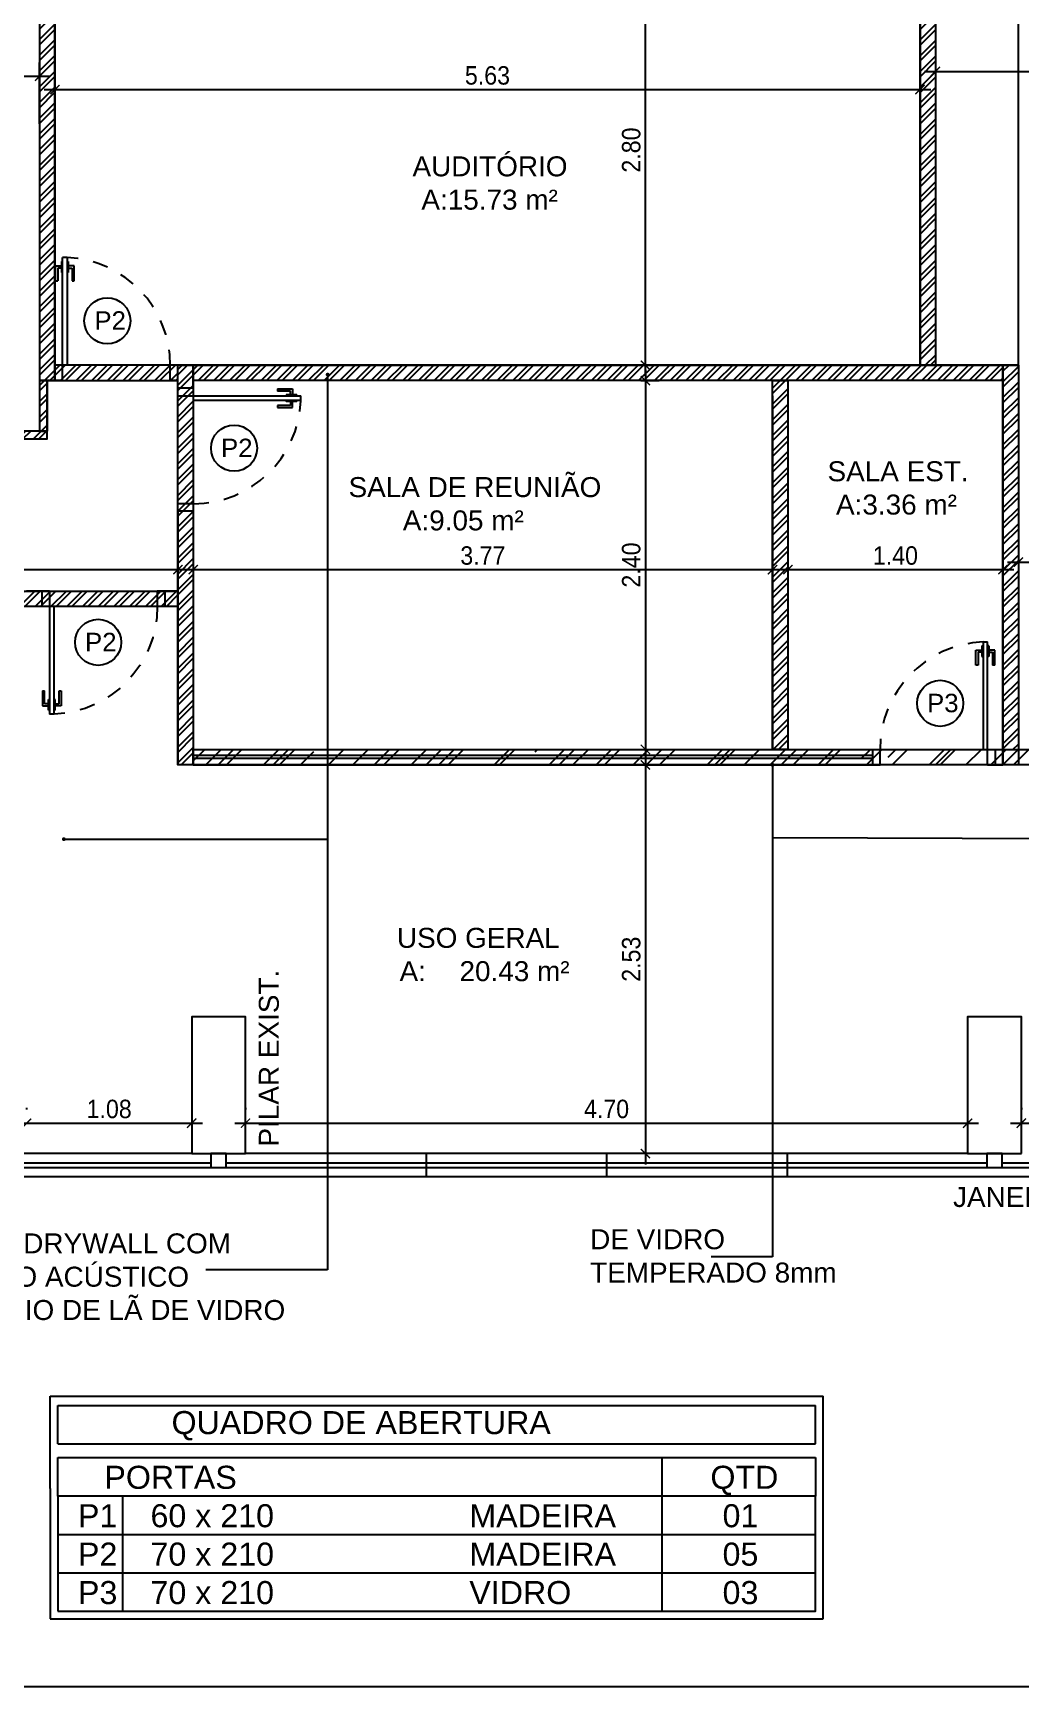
# Model space of a CAD drawing. Header units: millimetres. Extents: x 7034 to 7235, y -465 to -380.
# Drawn here: x 7068.69 to 7075.11, y -396.42 to -385.66 of the extents above; entities that cross this region are included whole.
import ezdxf

# ---------------------------------------------------------------- set-up
doc = ezdxf.new("R2010")
doc.units = ezdxf.units.MM
doc.header["$LTSCALE"] = 0.005
doc.linetypes.add('CONTINUO', pattern=[0])
doc.linetypes.add('DASHED', pattern=[19.05, 12.7, -6.35])
doc.layers.get('0').update_dxf_attribs({"linetype": 'CONTINUO'})
doc.layers.get('DEFPOINTS').update_dxf_attribs({"linetype": 'CONTINUO', "lineweight": 15})
for name, color, linetype in [('- COTAS', 12, 'Continuous'), ('0-CONSTRUIR', 1, 'Continuous'), ('0-COTAS', 12, 'Continuous'), ('A-05', 5, 'Continuous'), ('ARQ-PEITORIAL', 4, 'Continuous'), ('ARQ-TEXTO', 3, 'Continuous'), ('ARQ_ESQUADRIA', 5, 'Continuous'), ('ARQ_JANELAALTA', 150, 'DASHED'), ('ARQ_MOBILIARIO 1', 8, 'Continuous'), ('ARQ_TXT_AMBIENTE', 3, 'Continuous'), ('JANELA', 10, 'Continuous'), ('NN_PISO', 8, 'Continuous'), ('PILAR', 19, 'Continuous')]:
    doc.layers.add(name, color=color, linetype=linetype)
doc.layers.add('0-LAYOUT', color=250, linetype='Continuous', lineweight=25)
doc.styles.add('50', font='ARIALN.TTF', dxfattribs={"height": 0.1})
doc.styles.add('ARQ', font='arial.ttf', dxfattribs={"width": 0.9})
doc.styles.get("Standard").update_dxf_attribs({"font": 'arial.ttf'})
doc.dimstyles.new('1-50', dxfattribs={"dimtxt": 0.12, "dimasz": 0.06, "dimexe": 0.09, "dimexo": 0.1, "dimgap": 0.03, "dimtad": 1, "dimzin": 0, "dimdsep": 46, "dimtxsty": 'ARQ', "dimblk": 'ARCHTICK', "dimcen": 0, "dimdle": 0.07, "dimclrd": 1, "dimclre": 1, "dimclrt": 7, "dimadec": 0, "dimazin": 0, "dimtm": 1e-09, "dimtfac": 1, "dimtofl": 0, "dimtmove": 2, "dimatfit": 3, "dimldrblk": 'ARCHTICK', "dimfxl": 1, "dimtolj": 1, "dimtzin": 0, "dimlwd": -1, "dimlwe": -1, "dimarcsym": 0})
doc.dimstyles.new('50', dxfattribs={"dimscale": 0, "dimtxt": 0.1, "dimasz": 0.025, "dimexe": 0.05, "dimexo": 0.05, "dimgap": 0.01, "dimtad": 1, "dimdec": 0, "dimlfac": 100, "dimzin": 0, "dimdsep": 46, "dimtxsty": '50', "dimblk": 'DOT', "dimcen": 0.02, "dimclrd": 1, "dimclre": 1, "dimclrt": 7, "dimadec": 0, "dimazin": 0, "dimtfac": 1, "dimtdec": 0, "dimtofl": 0, "dimtmove": 2, "dimatfit": 2, "dimldrblk": 'DOT', "dimfxl": 0.05, "dimtolj": 1, "dimtzin": 0, "dimlwd": -1, "dimarcsym": 0})
pattern_1 = [(45, (0, 0.12666), (-0.0511874599, 0.0511874599), []), (45, (0.034125, 0.12666), (-0.0511874599, 0.0511874599), [])]

# ---------------------------------------------------------------- blocks, each defined once
blk = doc.blocks.new('A$C133811AD')
at = {"layer": 'ARQ_ESQUADRIA'}
for p, q in [((0.731, 1.401), (0.701, 1.401)), ((0.701, 0.701), (0.701, 1.401)), ((0.731, 1.401), (0.731, 0.701)), ((0.655, 1.347), (0.694, 1.347)), ((0.655, 1.249), (0.655, 1.347)), ((0.694, 1.333), (0.669, 1.333)), ((0.669, 1.333), (0.669, 1.263)), ((0.694, 1.375), (0.694, 1.305)), ((0.694, 1.375), (0.701, 1.375)), ((0.694, 1.305), (0.701, 1.305)), ((0.738, 1.375), (0.731, 1.375)), ((0.738, 1.305), (0.731, 1.305)), ((0.738, 1.375), (0.738, 1.305)), ((0.777, 1.347), (0.738, 1.347)), ((0.738, 1.333), (0.763, 1.333)), ((0.763, 1.333), (0.763, 1.263)), ((0.777, 1.249), (0.777, 1.347)), ((0.655, 1.249), (0.669, 1.249)), ((0.669, 1.263), (0.669, 1.263)), ((0.669, 1.263), (0.669, 1.249)), ((0.763, 1.263), (0.763, 1.249)), ((0.763, 1.263), (0.763, 1.263)), ((0.763, 1.249), (0.777, 1.249)), ((0.701, 0.701), (0.651, 0.701)), ((0.701, 0.601), (0.701, 0.701)), ((0.731, 0.701), (0.701, 0.701)), ((1.401, 0.601), (1.401, 0.701)), ((1.451, 0.701), (1.401, 0.701)), ((0.701, 0.601), (0.651, 0.601)), ((1.451, 0.601), (1.401, 0.601))]:
    blk.add_line(p, q, dxfattribs=at)
at = {"layer": 'ARQ_JANELAALTA'}
blk.add_arc((0.701, 0.701), 0.701, 0, 87.4911, dxfattribs=at)
blk = doc.blocks.new('_DOT')
at = {"color": 0, "linetype": 'ByBlock'}
blk.add_line((-0.5, 0), (-1, 0), dxfattribs=at)
at = {"color": 0, "linetype": 'ByBlock', "const_width": 0.5}
blk.add_lwpolyline([(-0.25, 0, 1), (0.25, 0, 1)], format="xyb", close=True, dxfattribs=at)
blk = doc.blocks.new('DOT')
at = {"layer": 'ARQ-TEXTO', "color": 0, "linetype": 'ByBlock'}
blk.add_line((-0.5, 0), (-1, 0), dxfattribs=at)
at = {"layer": 'ARQ-TEXTO', "color": 0, "linetype": 'ByBlock', "const_width": 0.5}
blk.add_lwpolyline([(-0.25, 0, 1), (0.25, 0, 1)], format="xyb", close=True, dxfattribs=at)
blk = doc.blocks.new('_ArchTick')
at = {"color": 0, "linetype": 'ByBlock', "const_width": 0.15}
blk.add_lwpolyline([(-0.5, -0.5), (0.5, 0.5)], dxfattribs=at)
blk = doc.blocks.new('*D105')
at = {"layer": 'DEFPOINTS', "color": 0, "transparency": 16777216}
for p in [(7068.729, -385.94), (7066.399, -386.35), (7068.729, -386.35)]:
    blk.add_point(p, dxfattribs=at)
at = {"layer": 'NN_PISO', "color": 1, "transparency": 16777216}
for p, q in [((7066.399, -386.25), (7066.399, -385.85)), ((7068.729, -386.25), (7068.729, -385.85)), ((7066.329, -385.94), (7068.799, -385.94))]:
    blk.add_line(p, q, dxfattribs=at)
at = {"layer": 'NN_PISO', "color": 1, "transparency": 16777216, "xscale": 0.06, "yscale": 0.06, "zscale": 0.06, "rotation": 180}
blk.add_blockref('_ArchTick', (7066.399, -385.94), dxfattribs=at)
at = {"layer": 'NN_PISO', "color": 1, "transparency": 16777216, "xscale": 0.06, "yscale": 0.06, "zscale": 0.06}
blk.add_blockref('_ArchTick', (7068.729, -385.94), dxfattribs=at)
at = {"layer": 'NN_PISO', "color": 7, "transparency": 16777216, "insert": (7067.564, -385.849), "char_height": 0.12, "attachment_point": 5, "style": 'ARQ'}
blk.add_mtext('\\A1;2.33', dxfattribs=at)
blk = doc.blocks.new('*D106')
at = {"layer": 'DEFPOINTS', "color": 0, "transparency": 16777216}
for p in [(7068.829, -386.026), (7074.459, -386.026), (7074.459, -386.026)]:
    blk.add_point(p, dxfattribs=at)
at = {"layer": 'NN_PISO', "color": 1, "transparency": 16777216}
for p, q in [((7068.829, -385.926), (7068.829, -385.936)), ((7074.459, -385.926), (7074.459, -385.936)), ((7068.759, -386.026), (7074.529, -386.026))]:
    blk.add_line(p, q, dxfattribs=at)
at = {"layer": 'NN_PISO', "color": 1, "transparency": 16777216, "xscale": 0.06, "yscale": 0.06, "zscale": 0.06, "rotation": 180}
blk.add_blockref('_ArchTick', (7068.829, -386.026), dxfattribs=at)
at = {"layer": 'NN_PISO', "color": 1, "transparency": 16777216, "xscale": 0.06, "yscale": 0.06, "zscale": 0.06}
blk.add_blockref('_ArchTick', (7074.459, -386.026), dxfattribs=at)
at = {"layer": 'NN_PISO', "color": 7, "transparency": 16777216, "insert": (7071.644, -385.935), "char_height": 0.12, "attachment_point": 5, "style": 'ARQ'}
blk.add_mtext('\\A1;5.63', dxfattribs=at)
blk = doc.blocks.new('*D107')
at = {"layer": 'DEFPOINTS', "color": 0, "transparency": 16777216}
for p in [(7074.559, -385.908), (7080.029, -385.908), (7080.029, -385.908)]:
    blk.add_point(p, dxfattribs=at)
at = {"layer": 'NN_PISO', "color": 1, "transparency": 16777216}
for p, q in [((7074.559, -385.808), (7074.559, -385.818)), ((7080.029, -385.808), (7080.029, -385.818)), ((7074.489, -385.908), (7080.099, -385.908))]:
    blk.add_line(p, q, dxfattribs=at)
at = {"layer": 'NN_PISO', "color": 1, "transparency": 16777216, "xscale": 0.06, "yscale": 0.06, "zscale": 0.06, "rotation": 180}
blk.add_blockref('_ArchTick', (7074.559, -385.908), dxfattribs=at)
at = {"layer": 'NN_PISO', "color": 1, "transparency": 16777216, "xscale": 0.06, "yscale": 0.06, "zscale": 0.06}
blk.add_blockref('_ArchTick', (7080.029, -385.908), dxfattribs=at)
at = {"layer": 'NN_PISO', "color": 7, "transparency": 16777216, "insert": (7077.294, -385.817), "char_height": 0.12, "attachment_point": 5, "style": 'ARQ'}
blk.add_mtext('\\A1;5.47', dxfattribs=at)
blk = doc.blocks.new('*D112')
at = {"layer": 'DEFPOINTS', "color": 0, "transparency": 16777216}
for p in [(7069.629, -389.15), (7066.249, -389.29), (7069.629, -389.29)]:
    blk.add_point(p, dxfattribs=at)
at = {"layer": 'NN_PISO', "color": 1, "transparency": 16777216}
for p, q in [((7066.249, -389.19), (7066.249, -389.06)), ((7069.629, -389.19), (7069.629, -389.06)), ((7066.179, -389.15), (7069.699, -389.15))]:
    blk.add_line(p, q, dxfattribs=at)
at = {"layer": 'NN_PISO', "color": 1, "transparency": 16777216, "xscale": 0.06, "yscale": 0.06, "zscale": 0.06, "rotation": 180}
blk.add_blockref('_ArchTick', (7066.249, -389.15), dxfattribs=at)
at = {"layer": 'NN_PISO', "color": 1, "transparency": 16777216, "xscale": 0.06, "yscale": 0.06, "zscale": 0.06}
blk.add_blockref('_ArchTick', (7069.629, -389.15), dxfattribs=at)
at = {"layer": 'NN_PISO', "color": 7, "transparency": 16777216, "insert": (7067.939, -389.059), "char_height": 0.12, "attachment_point": 5, "style": 'ARQ'}
blk.add_mtext('\\A1;3.38', dxfattribs=at)
blk = doc.blocks.new('*D113')
at = {"layer": 'DEFPOINTS', "color": 0, "transparency": 16777216}
for p in [(7073.499, -389.099), (7069.729, -389.15), (7073.499, -389.15)]:
    blk.add_point(p, dxfattribs=at)
at = {"layer": 'NN_PISO', "color": 1, "transparency": 16777216}
for p, q in [((7069.729, -389.05), (7069.729, -389.06)), ((7069.659, -389.15), (7073.569, -389.15)), ((7073.499, -389.199), (7073.499, -389.24))]:
    blk.add_line(p, q, dxfattribs=at)
at = {"layer": 'NN_PISO', "color": 1, "transparency": 16777216, "xscale": 0.06, "yscale": 0.06, "zscale": 0.06, "rotation": 180}
blk.add_blockref('_ArchTick', (7069.729, -389.15), dxfattribs=at)
at = {"layer": 'NN_PISO', "color": 1, "transparency": 16777216, "xscale": 0.06, "yscale": 0.06, "zscale": 0.06}
blk.add_blockref('_ArchTick', (7073.499, -389.15), dxfattribs=at)
at = {"layer": 'NN_PISO', "color": 7, "transparency": 16777216, "insert": (7071.614, -389.059), "char_height": 0.12, "attachment_point": 5, "style": 'ARQ'}
blk.add_mtext('\\A1;3.77', dxfattribs=at)
blk = doc.blocks.new('*D114')
at = {"layer": 'DEFPOINTS', "color": 0, "transparency": 16777216}
for p in [(7073.599, -389.15), (7074.999, -389.15), (7074.999, -389.15)]:
    blk.add_point(p, dxfattribs=at)
at = {"layer": 'NN_PISO', "color": 1, "transparency": 16777216}
for p, q in [((7073.599, -389.05), (7073.599, -389.06)), ((7074.999, -389.05), (7074.999, -389.06)), ((7073.529, -389.15), (7075.069, -389.15))]:
    blk.add_line(p, q, dxfattribs=at)
at = {"layer": 'NN_PISO', "color": 1, "transparency": 16777216, "xscale": 0.06, "yscale": 0.06, "zscale": 0.06, "rotation": 180}
blk.add_blockref('_ArchTick', (7073.599, -389.15), dxfattribs=at)
at = {"layer": 'NN_PISO', "color": 1, "transparency": 16777216, "xscale": 0.06, "yscale": 0.06, "zscale": 0.06}
blk.add_blockref('_ArchTick', (7074.999, -389.15), dxfattribs=at)
at = {"layer": 'NN_PISO', "color": 7, "transparency": 16777216, "insert": (7074.299, -389.059), "char_height": 0.12, "attachment_point": 5, "style": 'ARQ'}
blk.add_mtext('\\A1;1.40', dxfattribs=at)
blk = doc.blocks.new('*D115')
at = {"layer": 'DEFPOINTS', "color": 0, "transparency": 16777216}
for p in [(7075.099, -389.101), (7080.029, -389.101), (7080.029, -389.101)]:
    blk.add_point(p, dxfattribs=at)
at = {"layer": 'NN_PISO', "color": 1, "transparency": 16777216}
for p, q in [((7075.029, -389.101), (7080.099, -389.101)), ((7075.099, -389.201), (7075.099, -389.191)), ((7080.029, -389.201), (7080.029, -389.191))]:
    blk.add_line(p, q, dxfattribs=at)
at = {"layer": 'NN_PISO', "color": 1, "transparency": 16777216, "xscale": 0.06, "yscale": 0.06, "zscale": 0.06, "rotation": 180}
blk.add_blockref('_ArchTick', (7075.099, -389.101), dxfattribs=at)
at = {"layer": 'NN_PISO', "color": 1, "transparency": 16777216, "xscale": 0.06, "yscale": 0.06, "zscale": 0.06}
blk.add_blockref('_ArchTick', (7080.029, -389.101), dxfattribs=at)
at = {"layer": 'NN_PISO', "color": 7, "transparency": 16777216, "insert": (7077.564, -389.01), "char_height": 0.12, "attachment_point": 5, "style": 'ARQ'}
blk.add_mtext('\\A1;4.93', dxfattribs=at)
blk = doc.blocks.new('*D116')
at = {"layer": 'DEFPOINTS', "color": 0, "transparency": 16777216}
for p in [(7072.542, -387.92), (7072.542, -390.32), (7072.672, -390.32)]:
    blk.add_point(p, dxfattribs=at)
at = {"layer": 'NN_PISO', "color": 1, "transparency": 16777216}
for p, q in [((7072.642, -387.92), (7072.762, -387.92)), ((7072.672, -387.85), (7072.672, -390.39)), ((7072.642, -390.32), (7072.762, -390.32))]:
    blk.add_line(p, q, dxfattribs=at)
at = {"layer": 'NN_PISO', "color": 1, "transparency": 16777216, "xscale": 0.06, "yscale": 0.06, "zscale": 0.06}
for p, rotation in [((7072.672, -387.92), 90), ((7072.672, -390.32), 270)]:
    blk.add_blockref('_ArchTick', p, dxfattribs=dict(at, rotation=rotation))
at = {"layer": 'NN_PISO', "color": 7, "transparency": 16777216, "insert": (7072.58, -389.12), "char_height": 0.12, "attachment_point": 5, "rotation": 90, "style": 'ARQ'}
blk.add_mtext('\\A1;2.40', dxfattribs=at)
blk = doc.blocks.new('*D117')
at = {"layer": 'DEFPOINTS', "color": 0, "transparency": 16777216}
for p in [(7072.672, -390.42), (7072.672, -392.95), (7072.672, -392.95)]:
    blk.add_point(p, dxfattribs=at)
at = {"layer": 'NN_PISO', "color": 1, "transparency": 16777216}
for p, q in [((7072.672, -390.35), (7072.672, -393.02)), ((7072.772, -390.42), (7072.762, -390.42)), ((7072.772, -392.95), (7072.762, -392.95))]:
    blk.add_line(p, q, dxfattribs=at)
at = {"layer": 'NN_PISO', "color": 1, "transparency": 16777216, "xscale": 0.06, "yscale": 0.06, "zscale": 0.06}
for p, rotation in [((7072.672, -390.42), 90), ((7072.672, -392.95), 270)]:
    blk.add_blockref('_ArchTick', p, dxfattribs=dict(at, rotation=rotation))
at = {"layer": 'NN_PISO', "color": 7, "transparency": 16777216, "insert": (7072.58, -391.685), "char_height": 0.12, "attachment_point": 5, "rotation": 90, "style": 'ARQ'}
blk.add_mtext('\\A1;2.53', dxfattribs=at)
blk = doc.blocks.new('*D187')
at = {"layer": 'DEFPOINTS', "color": 0, "transparency": 16777216}
for p in [(7072.672, -385.02), (7072.672, -385.02), (7072.672, -387.82)]:
    blk.add_point(p, dxfattribs=at)
at = {"layer": 'NN_PISO', "color": 1, "transparency": 16777216}
for p, q in [((7072.672, -387.89), (7072.672, -384.95)), ((7072.772, -385.02), (7072.762, -385.02)), ((7072.772, -387.82), (7072.762, -387.82))]:
    blk.add_line(p, q, dxfattribs=at)
at = {"layer": 'NN_PISO', "color": 1, "transparency": 16777216, "xscale": 0.06, "yscale": 0.06, "zscale": 0.06}
for p, rotation in [((7072.672, -385.02), 90), ((7072.672, -387.82), 270)]:
    blk.add_blockref('_ArchTick', p, dxfattribs=dict(at, rotation=rotation))
at = {"layer": 'NN_PISO', "color": 7, "transparency": 16777216, "insert": (7072.58, -386.42), "char_height": 0.12, "attachment_point": 5, "rotation": 90, "style": 'ARQ'}
blk.add_mtext('\\A1;2.80', dxfattribs=at)
blk = doc.blocks.new('*D238')
at = {"layer": 'DEFPOINTS', "color": 0, "transparency": 16777216}
for p in [(7068.644, -392.752), (7069.719, -392.752), (7069.719, -392.752)]:
    blk.add_point(p, dxfattribs=at)
at = {"layer": 'NN_PISO', "color": 1, "transparency": 16777216}
for p, q in [((7068.644, -392.652), (7068.644, -392.662)), ((7069.719, -392.652), (7069.719, -392.662)), ((7068.574, -392.752), (7069.789, -392.752))]:
    blk.add_line(p, q, dxfattribs=at)
at = {"layer": 'NN_PISO', "color": 1, "transparency": 16777216, "xscale": 0.06, "yscale": 0.06, "zscale": 0.06, "rotation": 180}
blk.add_blockref('_ArchTick', (7068.644, -392.752), dxfattribs=at)
at = {"layer": 'NN_PISO', "color": 1, "transparency": 16777216, "xscale": 0.06, "yscale": 0.06, "zscale": 0.06}
blk.add_blockref('_ArchTick', (7069.719, -392.752), dxfattribs=at)
at = {"layer": 'NN_PISO', "color": 7, "transparency": 16777216, "insert": (7069.182, -392.66), "char_height": 0.12, "attachment_point": 5, "style": 'ARQ'}
blk.add_mtext('\\A1;1.08', dxfattribs=at)
blk = doc.blocks.new('*D239')
at = {"layer": 'DEFPOINTS', "color": 0, "transparency": 16777216}
for p in [(7070.069, -392.752), (7074.769, -392.752), (7074.769, -392.752)]:
    blk.add_point(p, dxfattribs=at)
at = {"layer": 'NN_PISO', "color": 1, "transparency": 16777216}
for p, q in [((7070.069, -392.652), (7070.069, -392.662)), ((7074.769, -392.652), (7074.769, -392.662)), ((7069.999, -392.752), (7074.839, -392.752))]:
    blk.add_line(p, q, dxfattribs=at)
at = {"layer": 'NN_PISO', "color": 1, "transparency": 16777216, "xscale": 0.06, "yscale": 0.06, "zscale": 0.06, "rotation": 180}
blk.add_blockref('_ArchTick', (7070.069, -392.752), dxfattribs=at)
at = {"layer": 'NN_PISO', "color": 1, "transparency": 16777216, "xscale": 0.06, "yscale": 0.06, "zscale": 0.06}
blk.add_blockref('_ArchTick', (7074.769, -392.752), dxfattribs=at)
at = {"layer": 'NN_PISO', "color": 7, "transparency": 16777216, "insert": (7072.419, -392.66), "char_height": 0.12, "attachment_point": 5, "style": 'ARQ'}
blk.add_mtext('\\A1;4.70', dxfattribs=at)
blk = doc.blocks.new('*D240')
at = {"layer": 'DEFPOINTS', "color": 0, "transparency": 16777216}
for p in [(7075.119, -392.752), (7076.319, -392.752), (7076.319, -392.752)]:
    blk.add_point(p, dxfattribs=at)
at = {"layer": 'NN_PISO', "color": 1, "transparency": 16777216}
for p, q in [((7075.119, -392.652), (7075.119, -392.662)), ((7076.319, -392.652), (7076.319, -392.662)), ((7075.049, -392.752), (7076.389, -392.752))]:
    blk.add_line(p, q, dxfattribs=at)
at = {"layer": 'NN_PISO', "color": 1, "transparency": 16777216, "xscale": 0.06, "yscale": 0.06, "zscale": 0.06, "rotation": 180}
blk.add_blockref('_ArchTick', (7075.119, -392.752), dxfattribs=at)
at = {"layer": 'NN_PISO', "color": 1, "transparency": 16777216, "xscale": 0.06, "yscale": 0.06, "zscale": 0.06}
blk.add_blockref('_ArchTick', (7076.319, -392.752), dxfattribs=at)
at = {"layer": 'NN_PISO', "color": 7, "transparency": 16777216, "insert": (7075.719, -392.66), "char_height": 0.12, "attachment_point": 5, "style": 'ARQ'}
blk.add_mtext('\\A1;1.20', dxfattribs=at)

msp = doc.modelspace()

# ---------------------------------------------------------------- hatches: boundary and pattern name
at = {"layer": '0-CONSTRUIR'}
h = msp.add_hatch(dxfattribs=at)
h.set_pattern_fill('ANSI32', color=256, scale=0.0076)
h.paths.add_polyline_path([(7069.629, -387.82), (7068.829, -387.82), (7068.829, -387.92), (7069.629, -387.92)])
h.paths.add_polyline_path([(7068.829, -385.02), (7068.729, -385.02), (7068.729, -387.92), (7068.829, -387.92)])
h = msp.add_hatch(dxfattribs=at)
h.set_pattern_fill('ANSI32', color=256, scale=0.0076)
h.paths.add_polyline_path([(7074.459, -385.02), (7074.559, -385.02), (7074.559, -387.82), (7074.459, -387.82)])
h = msp.add_hatch(dxfattribs=at)
h.set_pattern_fill('ANSI32', color=256, scale=0.0076)
h.set_pattern_definition(pattern_1)
h.paths.add_polyline_path([(7069.729, -390.42), (7069.629, -390.42), (7069.629, -387.82), (7069.729, -387.82)])
h = msp.add_hatch(dxfattribs=at)
h.set_pattern_fill('ANSI32', color=256, scale=0.0076)
h.set_pattern_definition(pattern_1)
h.paths.add_polyline_path([(7069.729, -387.82), (7074.999, -387.82), (7074.999, -387.92), (7069.729, -387.92)])
h = msp.add_hatch(dxfattribs=at)
h.set_pattern_fill('ANSI32', color=256, scale=0.0076)
h.paths.add_polyline_path([(7074.999, -387.82), (7075.099, -387.82), (7075.099, -390.32), (7074.999, -390.32)])
h = msp.add_hatch(dxfattribs=at)
h.set_pattern_fill('ANSI32', color=256, scale=0.0076)
h.paths.add_polyline_path([(7068.779, -387.92), (7068.729, -387.92), (7068.729, -388.249), (7068.779, -388.249)])
h.paths.add_polyline_path([(7068.779, -388.249), (7067.884, -388.249), (7067.884, -388.3), (7068.779, -388.3)])
h = msp.add_hatch(dxfattribs=at)
h.set_pattern_fill('ANSI32', color=256, scale=0.0076)
h.set_pattern_definition(pattern_1)
h.paths.add_polyline_path([(7073.599, -390.32), (7073.499, -390.32), (7073.499, -387.92), (7073.599, -387.92)])
h = msp.add_hatch(dxfattribs=at)
h.set_pattern_fill('ANSI32', color=256, scale=0.0076)
h.set_pattern_definition(pattern_1)
h.paths.add_polyline_path([(7066.249, -389.29), (7069.629, -389.29), (7069.629, -389.39), (7066.249, -389.39)])
at = {"layer": '0-CONSTRUIR', "ltscale": 0.005}
h = msp.add_hatch(dxfattribs=at)
h.set_pattern_fill('AR-RROOF', color=256, scale=0.01, angle=45, style=0)
h.set_pattern_definition([(45, (0, 0.12666), (0.215526147, 0.574736392), [3.81, -0.508, 1.27, -0.254]), (45, (0.14907, 0.45534), (-0.418479935, 0.05926969), [0.762, -0.08382, 1.524, -0.1905]), (45, (-0.06286, 0.36913), (0.8136112046, 1.0542820686), [2.032, -0.3556, 1.016, -0.254])])
h.paths.add_polyline_path([(7069.729, -390.32), (7076.319, -390.32), (7076.319, -390.42), (7069.729, -390.42)])

# ---------------------------------------------------------------- linework, layer by layer
for p, q in [((7068.798, -395.128), (7068.798, -394.528)), ((7068.798, -394.528), (7073.828, -394.528)), ((7068.848, -394.588), (7073.778, -394.588)), ((7068.848, -394.838), (7068.848, -394.588)), ((7073.778, -394.838), (7073.778, -394.588)), ((7073.828, -395.978), (7073.828, -394.528)), ((7068.848, -394.838), (7073.778, -394.838)), ((7068.848, -395.178), (7068.848, -394.928)), ((7068.848, -394.928), (7073.778, -394.928)), ((7072.778, -394.928), (7072.778, -395.928)), ((7073.778, -394.928), (7073.778, -395.178)), ((7068.798, -395.128), (7068.798, -395.978)), ((7069.268, -395.178), (7069.268, -395.928)), ((7068.848, -395.428), (7073.778, -395.428)), ((7068.848, -395.678), (7073.778, -395.678)), ((7068.798, -395.978), (7073.828, -395.978)), ((7068.848, -395.928), (7073.778, -395.928))]:
    msp.add_line(p, q)
for points in [[(7082.186, -381.57), (7082.186, -396.42), (7061.186, -396.42), (7061.186, -381.57)], [(7068.848, -395.928), (7073.778, -395.928), (7073.778, -395.178), (7068.848, -395.178)]]:
    msp.add_lwpolyline(points, close=True)
for centre in [(7069.17, -387.531), (7069.995, -388.36), (7069.11, -389.623), (7074.59, -390.02)]:
    msp.add_circle(centre, 0.15)
at = {"layer": '0-CONSTRUIR'}
for points in [[(7068.829, -385.02), (7068.729, -385.02), (7068.729, -387.92), (7068.829, -387.92)], [(7074.459, -385.02), (7074.559, -385.02), (7074.559, -387.82), (7074.459, -387.82)], [(7069.629, -387.82), (7068.829, -387.82), (7068.829, -387.92), (7069.629, -387.92)], [(7069.729, -390.42), (7069.629, -390.42), (7069.629, -387.82), (7069.729, -387.82)], [(7069.729, -387.82), (7074.999, -387.82), (7074.999, -387.92), (7069.729, -387.92)], [(7074.999, -387.82), (7075.099, -387.82), (7075.099, -390.42), (7074.999, -390.42)], [(7068.779, -387.92), (7068.729, -387.92), (7068.729, -388.249), (7068.779, -388.249)], [(7073.599, -390.32), (7073.499, -390.32), (7073.499, -387.92), (7073.599, -387.92)], [(7068.779, -388.249), (7067.884, -388.249), (7067.884, -388.3), (7068.779, -388.3)], [(7066.249, -389.29), (7069.629, -389.29), (7069.629, -389.39), (7066.249, -389.39)], [(7069.729, -390.32), (7076.319, -390.32), (7076.319, -390.42), (7069.729, -390.42)]]:
    msp.add_lwpolyline(points, close=True, dxfattribs=at)
at = {"layer": '0-LAYOUT'}
msp.add_line((7075.099, -387.82), (7075.099, -385.12), dxfattribs=at)
at = {"layer": 'A-05'}
for points in [[(7070.069, -392.95), (7070.069, -392.06), (7069.719, -392.06), (7069.719, -392.95)], [(7075.119, -392.95), (7075.119, -392.06), (7074.769, -392.06), (7074.769, -392.95)]]:
    msp.add_lwpolyline(points, close=True, dxfattribs=at)
at = {"layer": 'ARQ-PEITORIAL'}
for p, q in [((7068.729, -385.02), (7068.729, -387.92)), ((7068.829, -385.02), (7068.829, -387.92)), ((7074.459, -385.02), (7074.459, -387.82)), ((7074.559, -385.02), (7074.559, -387.82)), ((7074.459, -387.82), (7069.629, -387.82)), ((7069.629, -387.97), (7069.629, -387.82)), ((7075.099, -387.82), (7074.559, -387.82)), ((7075.099, -387.82), (7075.099, -390.32)), ((7068.829, -387.92), (7068.729, -387.92)), ((7073.499, -387.92), (7069.729, -387.92)), ((7069.729, -387.97), (7069.729, -387.92)), ((7074.999, -387.92), (7073.599, -387.92)), ((7074.999, -387.92), (7074.999, -390.42)), ((7069.729, -387.97), (7069.629, -387.97)), ((7073.499, -388.02), (7073.499, -390.32)), ((7073.599, -388.02), (7073.599, -390.32)), ((7069.629, -388.77), (7069.629, -390.42)), ((7069.729, -388.77), (7069.629, -388.77)), ((7069.729, -388.77), (7069.729, -390.42)), ((7068.744, -389.29), (7068.744, -389.39)), ((7069.629, -389.29), (7069.544, -389.29)), ((7069.544, -389.29), (7069.544, -389.39)), ((7068.744, -389.39), (7068.644, -389.39)), ((7069.729, -390.42), (7069.629, -390.42))]:
    msp.add_line(p, q, dxfattribs=at)
for points in [[(7068.744, -389.29), (7068.644, -389.29)], [(7069.629, -390.32), (7069.629, -389.39), (7069.544, -389.39)]]:
    msp.add_lwpolyline(points, dxfattribs=at)
at = {"layer": 'ARQ_ESQUADRIA'}
for p, q in [((7074.862, -389.646), (7074.869, -389.646)), ((7074.862, -389.646), (7074.862, -389.716)), ((7074.869, -389.62), (7074.899, -389.62)), ((7074.869, -389.62), (7074.869, -390.32)), ((7074.899, -390.32), (7074.899, -389.62)), ((7074.906, -389.646), (7074.899, -389.646)), ((7074.906, -389.646), (7074.906, -389.716)), ((7074.823, -389.674), (7074.862, -389.674)), ((7074.823, -389.772), (7074.823, -389.674)), ((7074.837, -389.688), (7074.837, -389.758)), ((7074.862, -389.688), (7074.837, -389.688)), ((7074.837, -389.758), (7074.837, -389.772)), ((7074.862, -389.716), (7074.869, -389.716)), ((7074.906, -389.716), (7074.899, -389.716)), ((7074.945, -389.674), (7074.906, -389.674)), ((7074.906, -389.688), (7074.931, -389.688)), ((7074.931, -389.688), (7074.931, -389.758)), ((7074.931, -389.758), (7074.931, -389.772)), ((7074.945, -389.772), (7074.945, -389.674)), ((7074.837, -389.772), (7074.823, -389.772)), ((7074.945, -389.772), (7074.931, -389.772)), ((7074.149, -390.36), (7069.729, -390.36)), ((7074.149, -390.38), (7069.729, -390.38)), ((7074.149, -390.32), (7074.149, -390.42)), ((7074.149, -390.32), (7074.199, -390.32)), ((7074.199, -390.42), (7074.199, -390.32)), ((7074.869, -390.32), (7074.899, -390.32)), ((7074.899, -390.42), (7074.899, -390.32)), ((7074.899, -390.32), (7074.949, -390.32)), ((7074.949, -390.32), (7074.949, -390.42)), ((7074.949, -390.32), (7074.999, -390.32)), ((7074.149, -390.42), (7074.199, -390.42)), ((7074.899, -390.42), (7074.949, -390.42)), ((7074.949, -390.42), (7074.999, -390.42)), ((7071.244, -392.95), (7071.244, -393.1)), ((7072.419, -392.95), (7072.419, -393.1)), ((7073.594, -392.95), (7073.594, -393.1)), ((7065.019, -393.01), (7069.844, -393.01)), ((7065.019, -393.04), (7069.844, -393.04)), ((7069.944, -393.01), (7074.894, -393.01)), ((7069.944, -393.04), (7074.894, -393.04)), ((7074.994, -393.01), (7078.719, -393.01)), ((7074.994, -393.04), (7078.719, -393.04))]:
    msp.add_line(p, q, dxfattribs=at)
for points in [[(7069.844, -392.95), (7069.844, -393.04), (7069.944, -393.04), (7069.944, -392.95)], [(7074.894, -392.95), (7074.894, -393.04), (7074.994, -393.04), (7074.994, -392.95)]]:
    msp.add_lwpolyline(points, close=True, dxfattribs=at)
for p in [(7071.244, -392.95), (7072.419, -392.95), (7073.594, -392.95)]:
    msp.add_point(p, dxfattribs=at)
at = {"layer": 'ARQ_JANELAALTA'}
msp.add_arc((7074.9, -390.32), 0.701, 92.5089, 180, dxfattribs=at)
at = {"layer": 'ARQ_MOBILIARIO 1', "linetype": 'Continuous'}
for p, q in [((7068.729, -387.92), (7068.729, -388.249)), ((7068.779, -387.92), (7068.779, -388.249))]:
    msp.add_line(p, q, dxfattribs=at)
msp.add_lwpolyline([(7068.779, -388.249), (7067.884, -388.249), (7067.884, -388.3), (7068.779, -388.3)], close=True, dxfattribs=at)
at = {"layer": 'JANELA'}
for p, q in [((7069.729, -390.32), (7074.149, -390.32)), ((7069.729, -390.42), (7074.149, -390.42)), ((7069.719, -392.95), (7065.019, -392.95)), ((7074.769, -392.95), (7070.069, -392.95)), ((7078.719, -393.1), (7064.669, -393.1))]:
    msp.add_line(p, q, dxfattribs=at)
at = {"layer": 'PILAR'}
msp.add_line((7068.794, -389.29), (7069.494, -389.29), dxfattribs=at)

# ---------------------------------------------------------------- block references
at = {"layer": '- COTAS'}
msp.add_blockref('A$C133811AD', (7068.178, -388.521), dxfattribs=at)
at = {"layer": '- COTAS', "rotation": 270}
msp.add_blockref('A$C133811AD', (7069.029, -387.319), dxfattribs=at)
at = {"layer": '- COTAS', "xscale": -1, "rotation": 180}
msp.add_blockref('A$C133811AD', (7068.093, -388.69), dxfattribs=at)

# ---------------------------------------------------------------- texts
at = {"char_height": 0.15, "attachment_point": 1}
for s, width, insert in [('QUADRO DE ABERTURA', 3.00168, (7069.588, -394.625)), ('PORTAS', 2.0414, (7069.151, -394.981)), ('QTD', 2.0414, (7073.095, -394.981)), ('P1', 0.36542, (7068.979, -395.231)), ('60 x 210', 1.54122, (7069.451, -395.231)), ('MADEIRA', 1.54122, (7071.526, -395.231)), ('01', 0.36542, (7073.174, -395.231)), ('P2', 0.36542, (7068.979, -395.481)), ('70 x 210', 0.95236, (7069.451, -395.481)), ('MADEIRA', 1.54122, (7071.526, -395.481)), ('05', 0.36542, (7073.174, -395.481)), ('P3', 0.36542, (7068.979, -395.731)), ('70 x 210', 0.9895, (7069.451, -395.731)), ('VIDRO', 1.54122, (7071.526, -395.731)), ('03', 0.36542, (7073.174, -395.731))]:
    msp.add_mtext_dynamic_manual_height_columns(s, width=width, gutter_width=12.5, heights=[0], dxfattribs=dict(at, insert=insert))
at = {"layer": 'ARQ_TXT_AMBIENTE', "attachment_point": 1}
for s, width, gutter_width, heights, insert, char_height in [('\\pi1.03205;AUDITÓRIO\\P\\pi1.08983;A:15.73 m²', 3.06491, 12.5, [0], (7070.124, -386.461), 0.13), ('P2', 0.21796, 12.5, [0], (7069.086, -387.469), 0.12), ('P2', 0.21796, 12.5, [0], (7069.91, -388.298), 0.12), ('\\pi1.08517;SALA EST.\\P\\pi1.14033;A:3.36 m²', 3.06491, 12.5, [0], (7072.772, -388.445), 0.13), ('SALA DE REUNIÃO\\P       A:9.05 m²', 3.06491, 12.5, [0], (7070.74, -388.548), 0.13), ('P2', 0.21796, 12.5, [0], (7069.025, -389.561), 0.12), ('P3', 0.21796, 12.5, [0], (7074.505, -389.958), 0.12), ('\\pi0.58529; USO GERAL\\P\\pi0.13295,l0.52,t1.04295;A:^I20.43 m²', 2.27425, 12.5, [0], (7070.419, -391.481), 0.13), ('JANELAS EXISTENTE', 1.8602, 0, [0.434], (7074.674, -393.167), 0.13), ('PAREDE DE DRYWALL COM ISOLAMENTO ACÚSTICO\\PCOM RECHEIO DE LÃ DE VIDRO', 3.18696, 0.972, [1.118], (7067.523, -393.469), 0.13), (' DE VIDRO\\P TEMPERADO 8mm', 2.32603, 0, [0.48], (7072.262, -393.442), 0.13)]:
    msp.add_mtext_dynamic_manual_height_columns(s, width=width, gutter_width=gutter_width, heights=heights, dxfattribs=dict(at, insert=insert, char_height=char_height))
at = {"layer": 'ARQ_TXT_AMBIENTE', "insert": (7070.156, -392.904), "char_height": 0.13, "attachment_point": 1, "rotation": 90}
msp.add_mtext_dynamic_manual_height_columns('PILAR EXIST.', width=1.46817, gutter_width=0, heights=[0.434], dxfattribs=at)

# ---------------------------------------------------------------- dimensions: what is measured, and where the dimension line sits
at = {"layer": 'NN_PISO'}
for base, p1, p2, picture, middle in [((7072.672, -385.02), (7072.672, -387.82), (7072.672, -385.02), '*D187', (7072.58, -386.42)), ((7072.672, -390.32), (7072.542, -387.92), (7072.542, -390.32), '*D116', (7072.58, -389.12)), ((7072.672, -392.95), (7072.672, -390.42), (7072.672, -392.95), '*D117', (7072.58, -391.685))]:
    dim = msp.add_linear_dim(base=base, p1=p1, p2=p2, angle=90, dimstyle='1-50', dxfattribs=at)
    dim.commit()
    dim.dimension.update_dxf_attribs({"geometry": picture, "text_midpoint": middle})
for base, p1, p2, picture, middle in [((7068.729, -385.94), (7066.399, -386.35), (7068.729, -386.35), '*D105', (7067.564, -385.849)), ((7080.029, -385.908), (7074.559, -385.908), (7080.029, -385.908), '*D107', (7077.294, -385.817)), ((7074.459, -386.026), (7068.829, -386.026), (7074.459, -386.026), '*D106', (7071.644, -385.935)), ((7069.629, -389.15), (7066.249, -389.29), (7069.629, -389.29), '*D112', (7067.939, -389.059)), ((7073.499, -389.15), (7069.729, -389.15), (7073.499, -389.099), '*D113', (7071.614, -389.059)), ((7074.999, -389.15), (7073.599, -389.15), (7074.999, -389.15), '*D114', (7074.299, -389.059)), ((7080.029, -389.101), (7075.099, -389.101), (7080.029, -389.101), '*D115', (7077.564, -389.01)), ((7069.719295719, -392.751699203), (7068.644295719, -392.751699203), (7069.719295719, -392.751699203), '*D238', (7069.181795719, -392.660430444)), ((7074.769, -392.752), (7070.069, -392.752), (7074.769, -392.752), '*D239', (7072.419, -392.66)), ((7076.319, -392.752), (7075.119, -392.752), (7076.319, -392.752), '*D240', (7075.719, -392.66))]:
    dim = msp.add_linear_dim(base=base, p1=p1, p2=p2, dimstyle='1-50', dxfattribs=at)
    dim.commit()
    dim.dimension.update_dxf_attribs({"geometry": picture, "text_midpoint": middle})

# ---------------------------------------------------------------- leaders
at = {"layer": '0-COTAS', "color": 0}
for points in [[(7070.604, -387.881), (7070.604, -393.707), (7069.812, -393.707)], [(7073.499, -390.42), (7073.499, -393.622), (7073.099, -393.622)], [(7068.887, -390.904), (7069.515, -390.904), (7070.604, -390.904)], [(7076.2, -390.904), (7073.499, -390.896), (7073.499, -390.904)]]:
    msp.add_leader(points, dimstyle='50', override={"dimscale": 1, "dimtad": 0, "dimldrblk": 'DOT'}, dxfattribs=at)

doc.saveas('drawing.dxf')
